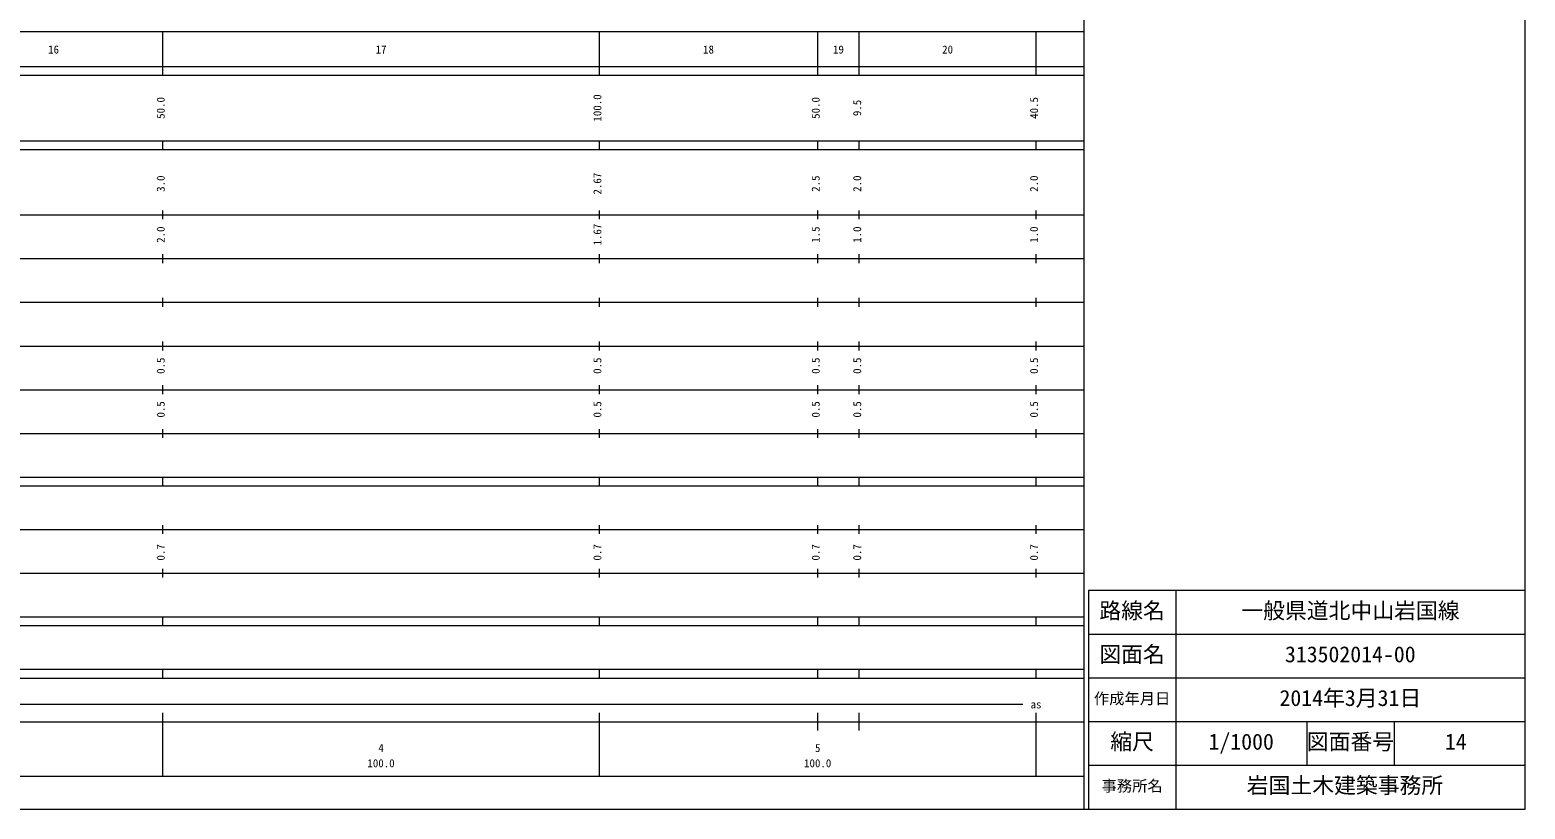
# Model space of a CAD drawing. Units: millimetres on the paper, enlarged 1000 times. Extents: x 63590 to 703590, y -443 to 359557.
# Drawn here: x 361168 to 703590, y -443 to 177914 of the extents above; entities that cross this region are included whole.
import ezdxf
from ezdxf.enums import TextEntityAlignment as Align

# ---------------------------------------------------------------- set-up
doc = ezdxf.new("R2010")
doc.units = ezdxf.units.MM
doc.header["$LTSCALE"] = 1000
doc.layers.add('S-SUV', color=7, linetype='Continuous', lineweight=13)
doc.styles.add('ＭＳ ゴシック', font='')
doc.styles.get('ＭＳ ゴシック').set_extended_font_data('MS Gothic')

msp = doc.modelspace()

# ---------------------------------------------------------------- linework, layer by layer
at = {"layer": 'S-SUV'}
for p, q in [((703590, -443), (703590, 359557)), ((602590, -443), (602590, 349557)), ((91590, 177557), (602590, 177557)), ((391590, 167557), (391590, 177557)), ((491590, 167557), (491590, 177557)), ((541590, 167557), (541590, 177557)), ((551090, 167557), (551090, 177557)), ((591590, 167557), (591590, 177557)), ((63590, 169557), (602590, 169557)), ((63590, 167557), (602590, 167557)), ((63590, 152557), (602590, 152557)), ((391590, 150557), (391590, 152557)), ((491590, 150557), (491590, 152557)), ((541590, 150557), (541590, 152557)), ((551090, 150557), (551090, 152557)), ((591590, 150557), (591590, 152557)), ((63590, 150557), (602590, 150557)), ((63590, 135557), (602590, 135557)), ((391590, 134557), (391590, 136557)), ((491590, 134557), (491590, 136557)), ((541590, 134557), (541590, 136557)), ((551090, 134557), (551090, 136557)), ((591590, 134557), (591590, 136557)), ((69590, 125557), (602590, 125557)), ((391590, 124557), (391590, 126557)), ((491590, 124557), (491590, 126557)), ((541590, 124557), (541590, 126557)), ((551090, 124557), (551090, 126557)), ((591590, 124557), (591590, 126557)), ((391590, 114557), (391590, 116557)), ((491590, 114557), (491590, 116557)), ((541590, 114557), (541590, 116557)), ((551090, 114557), (551090, 116557)), ((591590, 114557), (591590, 116557)), ((75590, 115557), (602590, 115557)), ((391590, 104557), (391590, 106557)), ((491590, 104557), (491590, 106557)), ((541590, 104557), (541590, 106557)), ((551090, 104557), (551090, 106557)), ((591590, 104557), (591590, 106557)), ((69590, 105557), (602590, 105557)), ((391590, 94557), (391590, 96557)), ((491590, 94557), (491590, 96557)), ((541590, 94557), (541590, 96557)), ((551090, 94557), (551090, 96557)), ((591590, 94557), (591590, 96557)), ((75590, 95557), (602590, 95557)), ((391590, 84557), (391590, 86557)), ((491590, 84557), (491590, 86557)), ((541590, 84557), (541590, 86557)), ((551090, 84557), (551090, 86557)), ((591590, 84557), (591590, 86557)), ((69590, 85557), (602590, 85557)), ((63590, 75557), (602590, 75557)), ((391590, 73557), (391590, 75557)), ((491590, 73557), (491590, 75557)), ((541590, 73557), (541590, 75557)), ((551090, 73557), (551090, 75557)), ((591590, 73557), (591590, 75557)), ((63590, 73557), (602590, 73557)), ((72590, 63557), (602590, 63557)), ((391590, 62557), (391590, 64557)), ((491590, 62557), (491590, 64557)), ((541590, 62557), (541590, 64557)), ((551090, 62557), (551090, 64557)), ((591590, 62557), (591590, 64557)), ((63590, 53557), (602590, 53557)), ((391590, 52557), (391590, 54557)), ((491590, 52557), (491590, 54557)), ((541590, 52557), (541590, 54557)), ((551090, 52557), (551090, 54557)), ((591590, 52557), (591590, 54557)), ((703590, 49557), (603590, 49557)), ((603590, 49557), (603590, -443)), ((623590, 49557), (623590, -443)), ((63590, 43557), (602590, 43557)), ((63590, 41557), (602590, 41557)), ((391590, 41557), (391590, 43557)), ((491590, 41557), (491590, 43557)), ((541590, 41557), (541590, 43557)), ((551090, 41557), (551090, 43557)), ((591590, 41557), (591590, 43557)), ((703590, 39557), (603590, 39557)), ((63590, 31557), (602590, 31557)), ((391590, 29557), (391590, 31557)), ((491590, 29557), (491590, 31557)), ((541590, 29557), (541590, 31557)), ((551090, 29557), (551090, 31557)), ((591590, 29557), (591590, 31557)), ((63590, 29557), (602590, 29557)), ((703590, 29557), (603590, 29557)), ((94590, 23557), (588590, 23557)), ((391590, 7057), (391590, 21557)), ((491590, 7057), (491590, 21557)), ((541590, 17557), (541590, 21557)), ((551090, 17557), (551090, 21557)), ((591590, 7057), (591590, 21557)), ((63590, 19557), (602590, 19557)), ((703590, 19557), (603590, 19557)), ((653590, 19557), (653590, 9557)), ((673590, 19557), (673590, 9557)), ((91590, 7057), (602590, 7057)), ((703590, 9557), (603590, 9557)), ((63590, -443), (703590, -443))]:
    msp.add_line(p, q, dxfattribs=at)

# ---------------------------------------------------------------- texts
at = {"layer": 'S-SUV', "style": 'ＭＳ ゴシック'}
for s, height, p in [('16', 1833, (365340, 171962)), ('17', 1833, (440340, 171962)), ('18', 1833, (515340, 171962)), ('19', 1833, (545090, 171962)), ('20', 1833, (570090, 171962)), ('路線名', 3666, (606090, 42057)), ('路線名', 3666, (606090, 42057)), ('一般県道北中山岩国線', 3666, (638590, 42057)), ('図面名', 3666, (606090, 32057)), ('図面名', 3666, (606090, 32057)), ('313502014-00', 3666, (648590, 32057)), ('as', 1833, (590340, 22057)), ('作成年月日', 2566, (604840, 22807)), ('作成年月日', 2566, (604840, 22807)), ('2014年3月31日', 3666, (647340, 22057)), ('縮尺', 3666, (608590, 12057)), ('縮尺', 3666, (608590, 12057)), ('図面番号', 3666, (653590, 12057)), ('図面番号', 3666, (653590, 12057)), ('4', 1833, (440965, 12080)), ('5', 1833, (540965, 12080)), ('1/1000', 3666, (631090, 12057)), ('14', 3666, (685215, 12057)), ('100.0', 1833, (438465, 8590)), ('100.0', 1833, (538465, 8590)), ('岩国土木建築事務所 ', 3666, (639840, 2057)), ('事務所名', 2566, (606590, 2807)), ('事務所名', 2566, (606590, 2807))]:
    msp.add_text(s, height=height, dxfattribs=at).set_placement(p, align=Align.BOTTOM_LEFT)
for s, p in [('50.0', (392590, 157557)), ('100.0', (492590, 156932)), ('50.0', (542590, 157557)), ('9.5', (552090, 158182)), ('40.5', (592590, 157557)), ('3.0', (392590, 140856)), ('2.67', (492590, 140231)), ('2.5', (542590, 140856)), ('2.0', (552090, 140856)), ('2.0', (592590, 140856)), ('2.0', (392590, 129182)), ('1.67', (492590, 128557)), ('1.5', (542590, 129182)), ('1.0', (552090, 129182)), ('1.0', (592590, 129182)), ('0.5', (392590, 99182)), ('0.5', (492590, 99182)), ('0.5', (542590, 99182)), ('0.5', (552090, 99182)), ('0.5', (592590, 99182)), ('0.5', (392590, 89182)), ('0.5', (492590, 89182)), ('0.5', (542590, 89182)), ('0.5', (552090, 89182)), ('0.5', (592590, 89182)), ('0.7', (392590, 56446)), ('0.7', (492590, 56446)), ('0.7', (542590, 56446)), ('0.7', (552090, 56446)), ('0.7', (592590, 56446))]:
    msp.add_text(s, height=1833, rotation=90, dxfattribs=at).set_placement(p, align=Align.BOTTOM_LEFT)

doc.saveas('drawing.dxf')
